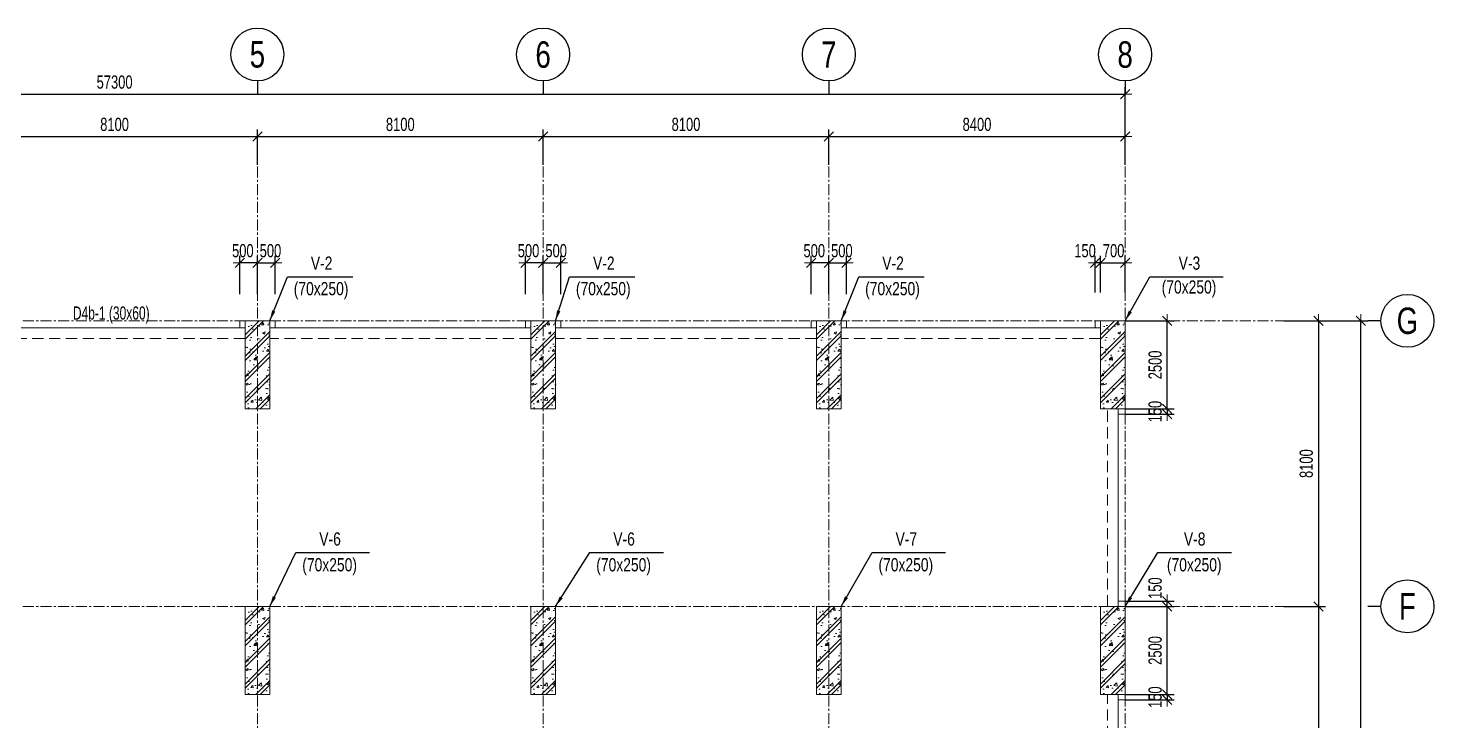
# Model space of a CAD drawing. Header units: millimetres. Extents: x 217991 to 313900, y 2625501 to 2818210.
# Drawn here: x 258499 to 298353, y 2683088 to 2702738 of the extents above; entities that cross this region are included whole.
import ezdxf
from ezdxf.enums import TextEntityAlignment as Align

# ---------------------------------------------------------------- set-up
doc = ezdxf.new("R2010")
doc.units = ezdxf.units.MM
doc.header["$LTSCALE"] = 50
doc.header["$MEASUREMENT"] = 0
doc.linetypes.add('CENTER', pattern=[2, 1.25, -0.25, 0.25, -0.25])
doc.linetypes.add('HIDDEN', pattern=[9.525, 6.35, -3.175])
doc.layers.get('Defpoints').update_dxf_attribs({"lineweight": 9})
for name, color, linetype, lineweight in [('02.CDC.DIM', 1, 'Continuous', 20), ('CDC- COT', 4, 'Continuous', 0), ('CDC- DAM', 3, 'Continuous', 5), ('CDC- TRUC', 5, 'CENTER', 15), ('Dim', 8, 'Continuous', 15), ('Dim-off', 8, 'Continuous', 15)]:
    doc.layers.add(name, color=color, linetype=linetype, lineweight=lineweight)
for name, color, linetype in [('CDC.02.DIM', 1, 'Continuous'), ('KCS_TEXT_TEN DAM', 2, 'Continuous'), ('KCS_TEXT_TEN_COT', 3, 'Continuous')]:
    doc.layers.add(name, color=color, linetype=linetype)
doc.styles.add('ARIAL_3', font='arial_1.ttf', dxfattribs={"width": 0.85})
doc.styles.add('BIGTEXT', font='VHARIAL.TTF', dxfattribs={"width": 0.8, "height": 1000})
doc.styles.add('KCS_SMTEXT', font='arial_1.ttf', dxfattribs={"width": 0.7})
doc.styles.add('VN simplex', font='arial_1.ttf', dxfattribs={"width": 0.7})
doc.dimstyles.new('DIM A1 1-150 (Time City)', dxfattribs={"dimtxt": 375, "dimasz": 1.25, "dimexe": 200, "dimexo": 0, "dimgap": 150, "dimtad": 1, "dimdec": 1, "dimzin": 13, "dimdsep": 46, "dimtxsty": 'VN simplex', "dimblk1": 'D', "dimblk2": 'D', "dimsah": 1, "dimcen": 0, "dimdle": 50, "dimclrd": 1, "dimclre": 1, "dimclrt": 2, "dimadec": 0, "dimazin": 0, "dimtfac": 1, "dimtdec": 1, "dimtix": 1, "dimtmove": 2, "dimatfit": 3, "dimldrblk": 'D', "dimfxl": 1, "dimtolj": 1, "dimtzin": 13, "dimarcsym": 0})
doc.dimstyles.new('KCS_DIM100', dxfattribs={"dimscale": 100, "dimtxt": 2.5, "dimasz": 3, "dimexe": 1.2, "dimexo": 0, "dimgap": 1, "dimtad": 1, "dimdec": 0, "dimzin": 0, "dimdsep": 46, "dimtxsty": 'KCS_SMTEXT', "dimblk": 'ARCHTICK', "dimcen": 0, "dimdle": 1, "dimclrd": 1, "dimclre": 1, "dimclrt": 2, "dimadec": 0, "dimazin": 0, "dimtfac": 1, "dimtdec": 0, "dimtix": 1, "dimtmove": 2, "dimatfit": 3, "dimfxl": 1, "dimtolj": 1, "dimtzin": 0, "dimarcsym": 0})

# ---------------------------------------------------------------- blocks, each defined once
blk = doc.blocks.new('D')
at = {"layer": 'Dim'}
blk.add_line((150, 0), (-150, 0), dxfattribs=at)
at = {"layer": 'Dim', "color": 3}
blk.add_line((106, 106), (-106, -106), dxfattribs=at)
blk = doc.blocks.new('*D102')
at = {"layer": 'Defpoints', "color": 0, "ltscale": 0.5, "transparency": 16777216}
for p in [(265000, 2699663), (256900, 2698859), (265000, 2698859)]:
    blk.add_point(p, dxfattribs=at)
at = {"layer": 'Dim', "color": 1, "lineweight": -2, "ltscale": 0.5, "transparency": 16777216}
for p, q in [((256900, 2698859), (256900, 2699863)), ((265000, 2698859), (265000, 2699863)), ((256901, 2699663), (264998, 2699663))]:
    blk.add_line(p, q, dxfattribs=at)
at = {"layer": 'Dim', "color": 1, "lineweight": -2, "ltscale": 0.5, "transparency": 16777216, "xscale": 1.25, "yscale": 1.25, "zscale": 1.25, "rotation": 180}
blk.add_blockref('D', (256900, 2699663), dxfattribs=at)
at = {"layer": 'Dim', "color": 1, "lineweight": -2, "ltscale": 0.5, "transparency": 16777216, "xscale": 1.25, "yscale": 1.25, "zscale": 1.25}
blk.add_blockref('D', (265000, 2699663), dxfattribs=at)
at = {"layer": 'Dim', "color": 2, "ltscale": 0.5, "transparency": 16777216, "insert": (260950, 2700005), "char_height": 375, "attachment_point": 5, "style": 'VN simplex'}
blk.add_mtext('\\A1;8100', dxfattribs=at)
blk = doc.blocks.new('*D103')
at = {"layer": 'Defpoints', "color": 0, "ltscale": 0.5, "transparency": 16777216}
for p in [(273100, 2699663), (265000, 2698859), (273100, 2698859)]:
    blk.add_point(p, dxfattribs=at)
at = {"layer": 'Dim', "color": 1, "lineweight": -2, "ltscale": 0.5, "transparency": 16777216}
for p, q in [((265000, 2698859), (265000, 2699863)), ((273100, 2698859), (273100, 2699863)), ((265001, 2699663), (273098, 2699663))]:
    blk.add_line(p, q, dxfattribs=at)
at = {"layer": 'Dim', "color": 1, "lineweight": -2, "ltscale": 0.5, "transparency": 16777216, "xscale": 1.25, "yscale": 1.25, "zscale": 1.25, "rotation": 180}
blk.add_blockref('D', (265000, 2699663), dxfattribs=at)
at = {"layer": 'Dim', "color": 1, "lineweight": -2, "ltscale": 0.5, "transparency": 16777216, "xscale": 1.25, "yscale": 1.25, "zscale": 1.25}
blk.add_blockref('D', (273100, 2699663), dxfattribs=at)
at = {"layer": 'Dim', "color": 2, "ltscale": 0.5, "transparency": 16777216, "insert": (269050, 2700005), "char_height": 375, "attachment_point": 5, "style": 'VN simplex'}
blk.add_mtext('\\A1;8100', dxfattribs=at)
blk = doc.blocks.new('*D104')
at = {"layer": 'Defpoints', "color": 0, "ltscale": 0.5, "transparency": 16777216}
for p in [(281200, 2699663), (273100, 2698859), (281200, 2698859)]:
    blk.add_point(p, dxfattribs=at)
at = {"layer": 'Dim', "color": 1, "lineweight": -2, "ltscale": 0.5, "transparency": 16777216}
for p, q in [((273100, 2698859), (273100, 2699863)), ((281200, 2698859), (281200, 2699863)), ((273101, 2699663), (281198, 2699663))]:
    blk.add_line(p, q, dxfattribs=at)
at = {"layer": 'Dim', "color": 1, "lineweight": -2, "ltscale": 0.5, "transparency": 16777216, "xscale": 1.25, "yscale": 1.25, "zscale": 1.25, "rotation": 180}
blk.add_blockref('D', (273100, 2699663), dxfattribs=at)
at = {"layer": 'Dim', "color": 1, "lineweight": -2, "ltscale": 0.5, "transparency": 16777216, "xscale": 1.25, "yscale": 1.25, "zscale": 1.25}
blk.add_blockref('D', (281200, 2699663), dxfattribs=at)
at = {"layer": 'Dim', "color": 2, "ltscale": 0.5, "transparency": 16777216, "insert": (277150, 2700005), "char_height": 375, "attachment_point": 5, "style": 'VN simplex'}
blk.add_mtext('\\A1;8100', dxfattribs=at)
blk = doc.blocks.new('*D105')
at = {"layer": 'Defpoints', "color": 0, "ltscale": 0.5, "transparency": 16777216}
for p in [(289600, 2699663), (281200, 2698859), (289600, 2698859)]:
    blk.add_point(p, dxfattribs=at)
at = {"layer": 'Dim', "color": 1, "lineweight": -2, "ltscale": 0.5, "transparency": 16777216}
for p, q in [((281200, 2698859), (281200, 2699863)), ((289600, 2698859), (289600, 2699863)), ((281201, 2699663), (289598, 2699663))]:
    blk.add_line(p, q, dxfattribs=at)
at = {"layer": 'Dim', "color": 1, "lineweight": -2, "ltscale": 0.5, "transparency": 16777216, "xscale": 1.25, "yscale": 1.25, "zscale": 1.25, "rotation": 180}
blk.add_blockref('D', (281200, 2699663), dxfattribs=at)
at = {"layer": 'Dim', "color": 1, "lineweight": -2, "ltscale": 0.5, "transparency": 16777216, "xscale": 1.25, "yscale": 1.25, "zscale": 1.25}
blk.add_blockref('D', (289600, 2699663), dxfattribs=at)
at = {"layer": 'Dim', "color": 2, "ltscale": 0.5, "transparency": 16777216, "insert": (285400, 2700005), "char_height": 375, "attachment_point": 5, "style": 'VN simplex'}
blk.add_mtext('\\A1;8400', dxfattribs=at)
blk = doc.blocks.new('*D106')
at = {"layer": 'Defpoints', "color": 0, "ltscale": 0.5, "transparency": 16777216}
for p in [(294103, 2694435), (294103, 2686335), (295078, 2686335)]:
    blk.add_point(p, dxfattribs=at)
at = {"layer": 'Dim', "color": 1, "lineweight": -2, "ltscale": 0.5, "transparency": 16777216}
for p, q in [((294103, 2694435), (295278, 2694435)), ((295078, 2694434), (295078, 2686337)), ((294103, 2686335), (295278, 2686335))]:
    blk.add_line(p, q, dxfattribs=at)
at = {"layer": 'Dim', "color": 1, "lineweight": -2, "ltscale": 0.5, "transparency": 16777216, "xscale": 1.25, "yscale": 1.25, "zscale": 1.25}
for p, rotation in [((295078, 2694435), 90), ((295078, 2686335), 270)]:
    blk.add_blockref('D', p, dxfattribs=dict(at, rotation=rotation))
at = {"layer": 'Dim', "color": 2, "ltscale": 0.5, "transparency": 16777216, "insert": (294736, 2690385), "char_height": 375, "attachment_point": 5, "rotation": 90, "style": 'VN simplex'}
blk.add_mtext('\\A1;8100', dxfattribs=at)
blk = doc.blocks.new('*D107')
at = {"layer": 'Defpoints', "color": 0, "ltscale": 0.5, "transparency": 16777216}
for p in [(294103, 2686335), (294103, 2678235), (295078, 2678235)]:
    blk.add_point(p, dxfattribs=at)
at = {"layer": 'Dim', "color": 1, "lineweight": -2, "ltscale": 0.5, "transparency": 16777216}
for p, q in [((294103, 2686335), (295278, 2686335)), ((295078, 2686334), (295078, 2678237)), ((294103, 2678235), (295278, 2678235))]:
    blk.add_line(p, q, dxfattribs=at)
at = {"layer": 'Dim', "color": 1, "lineweight": -2, "ltscale": 0.5, "transparency": 16777216, "xscale": 1.25, "yscale": 1.25, "zscale": 1.25}
for p, rotation in [((295078, 2686335), 90), ((295078, 2678235), 270)]:
    blk.add_blockref('D', p, dxfattribs=dict(at, rotation=rotation))
at = {"layer": 'Dim', "color": 2, "ltscale": 0.5, "transparency": 16777216, "insert": (294736, 2682285), "char_height": 375, "attachment_point": 5, "rotation": 90, "style": 'VN simplex'}
blk.add_mtext('\\A1;8100', dxfattribs=at)
blk = doc.blocks.new('*D125')
at = {"layer": 'Defpoints', "color": 0, "ltscale": 0.5, "transparency": 16777216}
for p in [(294103, 2694435), (296278, 2694435), (294103, 2645835)]:
    blk.add_point(p, dxfattribs=at)
at = {"layer": 'Dim', "color": 1, "lineweight": -2, "ltscale": 0.5, "transparency": 16777216}
for p, q in [((294103, 2694435), (296478, 2694435)), ((296278, 2645837), (296278, 2694434)), ((294103, 2645835), (296478, 2645835))]:
    blk.add_line(p, q, dxfattribs=at)
at = {"layer": 'Dim', "color": 1, "lineweight": -2, "ltscale": 0.5, "transparency": 16777216, "xscale": 1.25, "yscale": 1.25, "zscale": 1.25}
for p, rotation in [((296278, 2694435), 90), ((296278, 2645835), 270)]:
    blk.add_blockref('D', p, dxfattribs=dict(at, rotation=rotation))
at = {"layer": 'Dim', "color": 2, "ltscale": 0.5, "transparency": 16777216, "insert": (295936, 2670135), "char_height": 375, "attachment_point": 5, "rotation": 90, "style": 'VN simplex'}
blk.add_mtext('\\A1;48600', dxfattribs=at)
blk = doc.blocks.new('*D128')
at = {"layer": 'Defpoints', "color": 0, "ltscale": 0.5, "transparency": 16777216}
for p in [(289600, 2700863), (232300, 2698859), (289600, 2698859)]:
    blk.add_point(p, dxfattribs=at)
at = {"layer": 'Dim', "color": 1, "lineweight": -2, "ltscale": 0.5, "transparency": 16777216}
for p, q in [((232300, 2698859), (232300, 2701063)), ((289600, 2698859), (289600, 2701063)), ((232301, 2700863), (289598, 2700863))]:
    blk.add_line(p, q, dxfattribs=at)
at = {"layer": 'Dim', "color": 1, "lineweight": -2, "ltscale": 0.5, "transparency": 16777216, "xscale": 1.25, "yscale": 1.25, "zscale": 1.25, "rotation": 180}
blk.add_blockref('D', (232300, 2700863), dxfattribs=at)
at = {"layer": 'Dim', "color": 1, "lineweight": -2, "ltscale": 0.5, "transparency": 16777216, "xscale": 1.25, "yscale": 1.25, "zscale": 1.25}
blk.add_blockref('D', (289600, 2700863), dxfattribs=at)
at = {"layer": 'Dim', "color": 2, "ltscale": 0.5, "transparency": 16777216, "insert": (260950, 2701205), "char_height": 375, "attachment_point": 5, "style": 'VN simplex'}
blk.add_mtext('\\A1;57300', dxfattribs=at)
blk = doc.blocks.new('_ArchTick')
at = {"const_width": 0.15}
blk.add_lwpolyline([(-0.5, -0.5), (0.5, 0.5)], dxfattribs=at)
blk = doc.blocks.new('cot vach loi tang 3 new')
at = {"layer": 'CDC- COT'}
h = blk.add_hatch(dxfattribs=at)
h.set_pattern_fill('BT-01', color=8, scale=100, pattern_type=2)
h.set_pattern_definition([(50, (-132572, -574478.5), (717.2602, -62.7521), [75, -825]), (355, (-132572, -574478.5), (-138.7513, 752.1921), [60, -660]), (100.4514, (-132512.2, -574483.7), (578.5094, 689.4395), [63.7402, -701.1421]), (46.1842, (-132572, -574278.5), (1067.241, -165.519), [112.5, -1237.5]), (96.6356, (-132483.1, -574292.3), (934.6627, 974.118), [95.6103, -1051.713]), (351.1842, (-132572, -574278.5), (934.662, 974.1186), [90, -990]), (21, (-132472, -574328.5), (596.90705, -402.6189), [75, -825]), (326, (-132472, -574328.5), (243.3153, 725.15), [60, -660]), (71.4514, (-132422.26, -574362.05), (840.2226, 322.5305), [63.7402, -701.1421]), (37.5, (-132572, -574478.5), (12.15986, 332.89385), [0, -652, 0, -670, 0, -662.5]), (7.5, (-132572, -574478.5), (263.06954, 394.4117), [0, -382, 0, -637, 0, -252.5]), (327.5, (-132795, -574478.5), (533.82244, -22.55487), [0, -250, 0, -780, 0, -1035]), (317.5, (-132895, -574478.5), (583.18617, 100.105), [0, -325, 0, -518, 0, -735]), (45, (-132572, -574478.5), (-300.5204, 300.5204), []), (45, (-132572, -574356), (-300.5204, 300.5204), [])])
h.paths.add_polyline_path([(74557, -227243), (75257, -227243), (75257, -229743), (74557, -229743)])
h = blk.add_hatch(dxfattribs=at)
h.set_pattern_fill('BT-01', color=8, scale=100, pattern_type=2)
h.set_pattern_definition([(50, (-124472, -574478.5), (717.2602, -62.7521), [75, -825]), (355, (-124472, -574478.5), (-138.7513, 752.1921), [60, -660]), (100.4514, (-124412.2, -574483.7), (578.5094, 689.4395), [63.7402, -701.1421]), (46.1842, (-124472, -574278.5), (1067.241, -165.519), [112.5, -1237.5]), (96.6356, (-124383.1, -574292.3), (934.6627, 974.118), [95.6103, -1051.713]), (351.1842, (-124472, -574278.5), (934.662, 974.1186), [90, -990]), (21, (-124372, -574328.5), (596.90705, -402.6189), [75, -825]), (326, (-124372, -574328.5), (243.3153, 725.15), [60, -660]), (71.4514, (-124322.26, -574362.05), (840.2226, 322.5305), [63.7402, -701.1421]), (37.5, (-124472, -574478.5), (12.15986, 332.89385), [0, -652, 0, -670, 0, -662.5]), (7.5, (-124472, -574478.5), (263.06954, 394.4117), [0, -382, 0, -637, 0, -252.5]), (327.5, (-124695, -574478.5), (533.82244, -22.55487), [0, -250, 0, -780, 0, -1035]), (317.5, (-124795, -574478.5), (583.18617, 100.105), [0, -325, 0, -518, 0, -735]), (45, (-124472, -574478.5), (-300.5204, 300.5204), []), (45, (-124472, -574356), (-300.5204, 300.5204), [])])
h.paths.add_polyline_path([(82657, -227243), (83357, -227243), (83357, -229743), (82657, -229743)])
h = blk.add_hatch(dxfattribs=at)
h.set_pattern_fill('BT-01', color=8, scale=100, pattern_type=2)
h.set_pattern_definition([(50, (-116372, -574478.5), (717.2602, -62.7521), [75, -825]), (355, (-116372, -574478.5), (-138.7513, 752.1921), [60, -660]), (100.4514, (-116312.2, -574483.7), (578.5094, 689.4395), [63.7402, -701.1421]), (46.1842, (-116372, -574278.5), (1067.241, -165.519), [112.5, -1237.5]), (96.6356, (-116283.1, -574292.3), (934.6627, 974.118), [95.6103, -1051.713]), (351.1842, (-116372, -574278.5), (934.662, 974.1186), [90, -990]), (21, (-116272, -574328.5), (596.90705, -402.6189), [75, -825]), (326, (-116272, -574328.5), (243.3153, 725.15), [60, -660]), (71.4514, (-116222.26, -574362.05), (840.2226, 322.5305), [63.7402, -701.1421]), (37.5, (-116372, -574478.5), (12.15986, 332.89385), [0, -652, 0, -670, 0, -662.5]), (7.5, (-116372, -574478.5), (263.06954, 394.4117), [0, -382, 0, -637, 0, -252.5]), (327.5, (-116595, -574478.5), (533.82244, -22.55487), [0, -250, 0, -780, 0, -1035]), (317.5, (-116695, -574478.5), (583.18617, 100.105), [0, -325, 0, -518, 0, -735]), (45, (-116372, -574478.5), (-300.5204, 300.5204), []), (45, (-116372, -574356), (-300.5204, 300.5204), [])])
h.paths.add_polyline_path([(90757, -227243), (91457, -227243), (91457, -229743), (90757, -229743)])
h = blk.add_hatch(dxfattribs=at)
h.set_pattern_fill('BT-01', color=8, scale=100, pattern_type=2)
h.set_pattern_definition([(50, (-108322, -574478.5), (717.2602, -62.7521), [75, -825]), (355, (-108322, -574478.5), (-138.7513, 752.1921), [60, -660]), (100.4514, (-108262.2, -574483.7), (578.5094, 689.4395), [63.7402, -701.1421]), (46.1842, (-108322, -574278.5), (1067.241, -165.519), [112.5, -1237.5]), (96.6356, (-108233.1, -574292.3), (934.6627, 974.118), [95.6103, -1051.713]), (351.1842, (-108322, -574278.5), (934.662, 974.1186), [90, -990]), (21, (-108222, -574328.5), (596.90705, -402.6189), [75, -825]), (326, (-108222, -574328.5), (243.3153, 725.15), [60, -660]), (71.4514, (-108172.26, -574362.05), (840.2226, 322.5305), [63.7402, -701.1421]), (37.5, (-108322, -574478.5), (12.15986, 332.89385), [0, -652, 0, -670, 0, -662.5]), (7.5, (-108322, -574478.5), (263.06954, 394.4117), [0, -382, 0, -637, 0, -252.5]), (327.5, (-108545, -574478.5), (533.82244, -22.55487), [0, -250, 0, -780, 0, -1035]), (317.5, (-108645, -574478.5), (583.18617, 100.105), [0, -325, 0, -518, 0, -735]), (45, (-108322, -574478.5), (-300.5204, 300.5204), []), (45, (-108322, -574356), (-300.5204, 300.5204), [])])
h.paths.add_polyline_path([(98807, -227243), (99507, -227243), (99507, -229743), (98807, -229743)])
h = blk.add_hatch(dxfattribs=at)
h.set_pattern_fill('BT-01', color=8, scale=100, pattern_type=2)
h.set_pattern_definition([(50, (-132572, -582578.5), (717.2602, -62.7521), [75, -825]), (355, (-132572, -582578.5), (-138.7513, 752.1921), [60, -660]), (100.4514, (-132512.2, -582583.7), (578.5094, 689.4395), [63.7402, -701.1421]), (46.1842, (-132572, -582378.5), (1067.241, -165.519), [112.5, -1237.5]), (96.6356, (-132483.1, -582392.3), (934.6627, 974.118), [95.6103, -1051.713]), (351.1842, (-132572, -582378.5), (934.662, 974.1186), [90, -990]), (21, (-132472, -582428.5), (596.90705, -402.6189), [75, -825]), (326, (-132472, -582428.5), (243.3153, 725.15), [60, -660]), (71.4514, (-132422.26, -582462.05), (840.2226, 322.5305), [63.7402, -701.1421]), (37.5, (-132572, -582578.5), (12.15986, 332.89385), [0, -652, 0, -670, 0, -662.5]), (7.5, (-132572, -582578.5), (263.06954, 394.4117), [0, -382, 0, -637, 0, -252.5]), (327.5, (-132795, -582578.5), (533.82244, -22.55487), [0, -250, 0, -780, 0, -1035]), (317.5, (-132895, -582578.5), (583.18617, 100.105), [0, -325, 0, -518, 0, -735]), (45, (-132572, -582578.5), (-300.5204, 300.5204), []), (45, (-132572, -582456), (-300.5204, 300.5204), [])])
h.paths.add_polyline_path([(74557, -235343), (75257, -235343), (75257, -237843), (74557, -237843)])
h = blk.add_hatch(dxfattribs=at)
h.set_pattern_fill('BT-01', color=8, scale=100, pattern_type=2)
h.set_pattern_definition([(50, (-124472, -582578.5), (717.2602, -62.7521), [75, -825]), (355, (-124472, -582578.5), (-138.7513, 752.1921), [60, -660]), (100.4514, (-124412.2, -582583.7), (578.5094, 689.4395), [63.7402, -701.1421]), (46.1842, (-124472, -582378.5), (1067.241, -165.519), [112.5, -1237.5]), (96.6356, (-124383.1, -582392.3), (934.6627, 974.118), [95.6103, -1051.713]), (351.1842, (-124472, -582378.5), (934.662, 974.1186), [90, -990]), (21, (-124372, -582428.5), (596.90705, -402.6189), [75, -825]), (326, (-124372, -582428.5), (243.3153, 725.15), [60, -660]), (71.4514, (-124322.26, -582462.05), (840.2226, 322.5305), [63.7402, -701.1421]), (37.5, (-124472, -582578.5), (12.15986, 332.89385), [0, -652, 0, -670, 0, -662.5]), (7.5, (-124472, -582578.5), (263.06954, 394.4117), [0, -382, 0, -637, 0, -252.5]), (327.5, (-124695, -582578.5), (533.82244, -22.55487), [0, -250, 0, -780, 0, -1035]), (317.5, (-124795, -582578.5), (583.18617, 100.105), [0, -325, 0, -518, 0, -735]), (45, (-124472, -582578.5), (-300.5204, 300.5204), []), (45, (-124472, -582456), (-300.5204, 300.5204), [])])
h.paths.add_polyline_path([(82657, -235343), (83357, -235343), (83357, -237843), (82657, -237843)])
h = blk.add_hatch(dxfattribs=at)
h.set_pattern_fill('BT-01', color=8, scale=100, pattern_type=2)
h.set_pattern_definition([(50, (-116372, -582578.5), (717.2602, -62.7521), [75, -825]), (355, (-116372, -582578.5), (-138.7513, 752.1921), [60, -660]), (100.4514, (-116312.2, -582583.7), (578.5094, 689.4395), [63.7402, -701.1421]), (46.1842, (-116372, -582378.5), (1067.241, -165.519), [112.5, -1237.5]), (96.6356, (-116283.1, -582392.3), (934.6627, 974.118), [95.6103, -1051.713]), (351.1842, (-116372, -582378.5), (934.662, 974.1186), [90, -990]), (21, (-116272, -582428.5), (596.90705, -402.6189), [75, -825]), (326, (-116272, -582428.5), (243.3153, 725.15), [60, -660]), (71.4514, (-116222.26, -582462.05), (840.2226, 322.5305), [63.7402, -701.1421]), (37.5, (-116372, -582578.5), (12.15986, 332.89385), [0, -652, 0, -670, 0, -662.5]), (7.5, (-116372, -582578.5), (263.06954, 394.4117), [0, -382, 0, -637, 0, -252.5]), (327.5, (-116595, -582578.5), (533.82244, -22.55487), [0, -250, 0, -780, 0, -1035]), (317.5, (-116695, -582578.5), (583.18617, 100.105), [0, -325, 0, -518, 0, -735]), (45, (-116372, -582578.5), (-300.5204, 300.5204), []), (45, (-116372, -582456), (-300.5204, 300.5204), [])])
h.paths.add_polyline_path([(90757, -235343), (91457, -235343), (91457, -237843), (90757, -237843)])
h = blk.add_hatch(dxfattribs=at)
h.set_pattern_fill('BT-01', color=8, scale=100, pattern_type=2)
h.set_pattern_definition([(50, (-108322, -582578.5), (717.2602, -62.7521), [75, -825]), (355, (-108322, -582578.5), (-138.7513, 752.1921), [60, -660]), (100.4514, (-108262.2, -582583.7), (578.5094, 689.4395), [63.7402, -701.1421]), (46.1842, (-108322, -582378.5), (1067.241, -165.519), [112.5, -1237.5]), (96.6356, (-108233.1, -582392.3), (934.6627, 974.118), [95.6103, -1051.713]), (351.1842, (-108322, -582378.5), (934.662, 974.1186), [90, -990]), (21, (-108222, -582428.5), (596.90705, -402.6189), [75, -825]), (326, (-108222, -582428.5), (243.3153, 725.15), [60, -660]), (71.4514, (-108172.26, -582462.05), (840.2226, 322.5305), [63.7402, -701.1421]), (37.5, (-108322, -582578.5), (12.15986, 332.89385), [0, -652, 0, -670, 0, -662.5]), (7.5, (-108322, -582578.5), (263.06954, 394.4117), [0, -382, 0, -637, 0, -252.5]), (327.5, (-108545, -582578.5), (533.82244, -22.55487), [0, -250, 0, -780, 0, -1035]), (317.5, (-108645, -582578.5), (583.18617, 100.105), [0, -325, 0, -518, 0, -735]), (45, (-108322, -582578.5), (-300.5204, 300.5204), []), (45, (-108322, -582456), (-300.5204, 300.5204), [])])
h.paths.add_polyline_path([(98807, -235343), (99507, -235343), (99507, -237843), (98807, -237843)])
for points in [[(74557, -227243), (75257, -227243), (75257, -229743), (74557, -229743)], [(82657, -227243), (83357, -227243), (83357, -229743), (82657, -229743)], [(90757, -227243), (91457, -227243), (91457, -229743), (90757, -229743)], [(98807, -227243), (99507, -227243), (99507, -229743), (98807, -229743)], [(74557, -235343), (75257, -235343), (75257, -237843), (74557, -237843)], [(82657, -235343), (83357, -235343), (83357, -237843), (82657, -237843)], [(90757, -235343), (91457, -235343), (91457, -237843), (90757, -237843)], [(98807, -235343), (99507, -235343), (99507, -237843), (98807, -237843)]]:
    blk.add_lwpolyline(points, close=True, dxfattribs=at)
blk = doc.blocks.new('*D47')
at = {"layer": 'Defpoints', "color": 0, "ltscale": 0.5, "transparency": 16777216}
for p in [(289600, 2683835), (289600, 2683685), (290792, 2683685)]:
    blk.add_point(p, dxfattribs=at)
at = {"layer": 'Dim-off', "color": 1, "lineweight": -2, "ltscale": 0.5, "transparency": 16777216}
for p, q in [((289600, 2683835), (290992, 2683835)), ((290792, 2683837), (290792, 2683838)), ((290792, 2683835), (290792, 2683685)), ((289600, 2683685), (290992, 2683685)), ((290792, 2683684), (290792, 2683683))]:
    blk.add_line(p, q, dxfattribs=at)
at = {"layer": 'Dim-off', "color": 1, "lineweight": -2, "ltscale": 0.5, "transparency": 16777216, "xscale": 1.25, "yscale": 1.25, "zscale": 1.25}
for p, rotation in [((290792, 2683835), 270), ((290792, 2683685), 90)]:
    blk.add_blockref('D', p, dxfattribs=dict(at, rotation=rotation))
at = {"layer": 'Dim-off', "color": 2, "ltscale": 0.5, "transparency": 16777216, "insert": (290451, 2683760), "char_height": 375, "attachment_point": 5, "rotation": 90, "style": 'VN simplex'}
blk.add_mtext('\\A1;150', dxfattribs=at)
blk = doc.blocks.new('*D48')
at = {"layer": 'Defpoints', "color": 0, "ltscale": 0.5, "transparency": 16777216}
for p in [(289600, 2691935), (289600, 2691785), (290792, 2691785)]:
    blk.add_point(p, dxfattribs=at)
at = {"layer": 'Dim-off', "color": 1, "lineweight": -2, "ltscale": 0.5, "transparency": 16777216}
for p, q in [((289600, 2691935), (290992, 2691935)), ((289600, 2691785), (290992, 2691785)), ((290792, 2691937), (290792, 2691938)), ((290792, 2691935), (290792, 2691785)), ((290792, 2691784), (290792, 2691783))]:
    blk.add_line(p, q, dxfattribs=at)
at = {"layer": 'Dim-off', "color": 1, "lineweight": -2, "ltscale": 0.5, "transparency": 16777216, "xscale": 1.25, "yscale": 1.25, "zscale": 1.25}
for p, rotation in [((290792, 2691935), 270), ((290792, 2691785), 90)]:
    blk.add_blockref('D', p, dxfattribs=dict(at, rotation=rotation))
at = {"layer": 'Dim-off', "color": 2, "ltscale": 0.5, "transparency": 16777216, "insert": (290451, 2691860), "char_height": 375, "attachment_point": 5, "rotation": 90, "style": 'VN simplex'}
blk.add_mtext('\\A1;150', dxfattribs=at)
blk = doc.blocks.new('*D56')
at = {"layer": 'Defpoints', "color": 0, "ltscale": 0.5, "transparency": 16777216}
for p in [(264500, 2696080), (264500, 2695190), (265000, 2695190)]:
    blk.add_point(p, dxfattribs=at)
at = {"layer": 'Dim-off', "color": 1, "lineweight": -2, "ltscale": 0.5, "transparency": 16777216}
for p, q in [((264500, 2695190), (264500, 2696280)), ((265000, 2695190), (265000, 2696280)), ((264998, 2696080), (264501, 2696080))]:
    blk.add_line(p, q, dxfattribs=at)
at = {"layer": 'Dim-off', "color": 1, "lineweight": -2, "ltscale": 0.5, "transparency": 16777216, "xscale": 1.25, "yscale": 1.25, "zscale": 1.25, "rotation": 180}
blk.add_blockref('D', (264500, 2696080), dxfattribs=at)
at = {"layer": 'Dim-off', "color": 1, "lineweight": -2, "ltscale": 0.5, "transparency": 16777216, "xscale": 1.25, "yscale": 1.25, "zscale": 1.25}
blk.add_blockref('D', (265000, 2696080), dxfattribs=at)
at = {"layer": 'Dim-off', "color": 2, "ltscale": 0.5, "transparency": 16777216, "insert": (264586, 2696422), "char_height": 375, "attachment_point": 5, "style": 'VN simplex'}
blk.add_mtext('\\A1;500', dxfattribs=at)
blk = doc.blocks.new('*D57')
at = {"layer": 'Defpoints', "color": 0, "ltscale": 0.5, "transparency": 16777216}
for p in [(265500, 2696080), (265000, 2695190), (265500, 2695190)]:
    blk.add_point(p, dxfattribs=at)
at = {"layer": 'Dim-off', "color": 1, "lineweight": -2, "ltscale": 0.5, "transparency": 16777216}
for p, q in [((265000, 2695190), (265000, 2696280)), ((265500, 2695190), (265500, 2696280)), ((265001, 2696080), (265498, 2696080))]:
    blk.add_line(p, q, dxfattribs=at)
at = {"layer": 'Dim-off', "color": 1, "lineweight": -2, "ltscale": 0.5, "transparency": 16777216, "xscale": 1.25, "yscale": 1.25, "zscale": 1.25, "rotation": 180}
blk.add_blockref('D', (265000, 2696080), dxfattribs=at)
at = {"layer": 'Dim-off', "color": 1, "lineweight": -2, "ltscale": 0.5, "transparency": 16777216, "xscale": 1.25, "yscale": 1.25, "zscale": 1.25}
blk.add_blockref('D', (265500, 2696080), dxfattribs=at)
at = {"layer": 'Dim-off', "color": 2, "ltscale": 0.5, "transparency": 16777216, "insert": (265369, 2696422), "char_height": 375, "attachment_point": 5, "style": 'VN simplex'}
blk.add_mtext('\\A1;500', dxfattribs=at)
blk = doc.blocks.new('*D58')
at = {"layer": 'Defpoints', "color": 0, "ltscale": 0.5, "transparency": 16777216}
for p in [(272600, 2696080), (272600, 2695190), (273100, 2695190)]:
    blk.add_point(p, dxfattribs=at)
at = {"layer": 'Dim-off', "color": 1, "lineweight": -2, "ltscale": 0.5, "transparency": 16777216}
for p, q in [((272600, 2695190), (272600, 2696280)), ((273100, 2695190), (273100, 2696280)), ((273098, 2696080), (272601, 2696080))]:
    blk.add_line(p, q, dxfattribs=at)
at = {"layer": 'Dim-off', "color": 1, "lineweight": -2, "ltscale": 0.5, "transparency": 16777216, "xscale": 1.25, "yscale": 1.25, "zscale": 1.25, "rotation": 180}
blk.add_blockref('D', (272600, 2696080), dxfattribs=at)
at = {"layer": 'Dim-off', "color": 1, "lineweight": -2, "ltscale": 0.5, "transparency": 16777216, "xscale": 1.25, "yscale": 1.25, "zscale": 1.25}
blk.add_blockref('D', (273100, 2696080), dxfattribs=at)
at = {"layer": 'Dim-off', "color": 2, "ltscale": 0.5, "transparency": 16777216, "insert": (272686, 2696422), "char_height": 375, "attachment_point": 5, "style": 'VN simplex'}
blk.add_mtext('\\A1;500', dxfattribs=at)
blk = doc.blocks.new('*D59')
at = {"layer": 'Defpoints', "color": 0, "ltscale": 0.5, "transparency": 16777216}
for p in [(273600, 2696080), (273100, 2695190), (273600, 2695190)]:
    blk.add_point(p, dxfattribs=at)
at = {"layer": 'Dim-off', "color": 1, "lineweight": -2, "ltscale": 0.5, "transparency": 16777216}
for p, q in [((273100, 2695190), (273100, 2696280)), ((273600, 2695190), (273600, 2696280)), ((273101, 2696080), (273598, 2696080))]:
    blk.add_line(p, q, dxfattribs=at)
at = {"layer": 'Dim-off', "color": 1, "lineweight": -2, "ltscale": 0.5, "transparency": 16777216, "xscale": 1.25, "yscale": 1.25, "zscale": 1.25, "rotation": 180}
blk.add_blockref('D', (273100, 2696080), dxfattribs=at)
at = {"layer": 'Dim-off', "color": 1, "lineweight": -2, "ltscale": 0.5, "transparency": 16777216, "xscale": 1.25, "yscale": 1.25, "zscale": 1.25}
blk.add_blockref('D', (273600, 2696080), dxfattribs=at)
at = {"layer": 'Dim-off', "color": 2, "ltscale": 0.5, "transparency": 16777216, "insert": (273469, 2696422), "char_height": 375, "attachment_point": 5, "style": 'VN simplex'}
blk.add_mtext('\\A1;500', dxfattribs=at)
blk = doc.blocks.new('*D60')
at = {"layer": 'Defpoints', "color": 0, "ltscale": 0.5, "transparency": 16777216}
for p in [(280700, 2696080), (280700, 2695190), (281200, 2695190)]:
    blk.add_point(p, dxfattribs=at)
at = {"layer": 'Dim-off', "color": 1, "lineweight": -2, "ltscale": 0.5, "transparency": 16777216}
for p, q in [((280700, 2695190), (280700, 2696280)), ((281200, 2695190), (281200, 2696280)), ((281198, 2696080), (280701, 2696080))]:
    blk.add_line(p, q, dxfattribs=at)
at = {"layer": 'Dim-off', "color": 1, "lineweight": -2, "ltscale": 0.5, "transparency": 16777216, "xscale": 1.25, "yscale": 1.25, "zscale": 1.25, "rotation": 180}
blk.add_blockref('D', (280700, 2696080), dxfattribs=at)
at = {"layer": 'Dim-off', "color": 1, "lineweight": -2, "ltscale": 0.5, "transparency": 16777216, "xscale": 1.25, "yscale": 1.25, "zscale": 1.25}
blk.add_blockref('D', (281200, 2696080), dxfattribs=at)
at = {"layer": 'Dim-off', "color": 2, "ltscale": 0.5, "transparency": 16777216, "insert": (280786, 2696422), "char_height": 375, "attachment_point": 5, "style": 'VN simplex'}
blk.add_mtext('\\A1;500', dxfattribs=at)
blk = doc.blocks.new('*D61')
at = {"layer": 'Defpoints', "color": 0, "ltscale": 0.5, "transparency": 16777216}
for p in [(281700, 2696080), (281200, 2695190), (281700, 2695190)]:
    blk.add_point(p, dxfattribs=at)
at = {"layer": 'Dim-off', "color": 1, "lineweight": -2, "ltscale": 0.5, "transparency": 16777216}
for p, q in [((281200, 2695190), (281200, 2696280)), ((281700, 2695190), (281700, 2696280)), ((281201, 2696080), (281698, 2696080))]:
    blk.add_line(p, q, dxfattribs=at)
at = {"layer": 'Dim-off', "color": 1, "lineweight": -2, "ltscale": 0.5, "transparency": 16777216, "xscale": 1.25, "yscale": 1.25, "zscale": 1.25, "rotation": 180}
blk.add_blockref('D', (281200, 2696080), dxfattribs=at)
at = {"layer": 'Dim-off', "color": 1, "lineweight": -2, "ltscale": 0.5, "transparency": 16777216, "xscale": 1.25, "yscale": 1.25, "zscale": 1.25}
blk.add_blockref('D', (281700, 2696080), dxfattribs=at)
at = {"layer": 'Dim-off', "color": 2, "ltscale": 0.5, "transparency": 16777216, "insert": (281569, 2696422), "char_height": 375, "attachment_point": 5, "style": 'VN simplex'}
blk.add_mtext('\\A1;500', dxfattribs=at)
blk = doc.blocks.new('*D62')
at = {"layer": 'Defpoints', "color": 0, "ltscale": 0.5, "transparency": 16777216}
for p in [(288750, 2696080), (288750, 2695237), (288900, 2695237)]:
    blk.add_point(p, dxfattribs=at)
at = {"layer": 'Dim-off', "color": 1, "lineweight": -2, "ltscale": 0.5, "transparency": 16777216}
for p, q in [((288750, 2695237), (288750, 2696280)), ((288900, 2695237), (288900, 2696280)), ((288748, 2696080), (288747, 2696080)), ((288900, 2696080), (288750, 2696080)), ((288901, 2696080), (288902, 2696080))]:
    blk.add_line(p, q, dxfattribs=at)
at = {"layer": 'Dim-off', "color": 1, "lineweight": -2, "ltscale": 0.5, "transparency": 16777216, "xscale": 1.25, "yscale": 1.25, "zscale": 1.25}
blk.add_blockref('D', (288750, 2696080), dxfattribs=at)
at = {"layer": 'Dim-off', "color": 1, "lineweight": -2, "ltscale": 0.5, "transparency": 16777216, "xscale": 1.25, "yscale": 1.25, "zscale": 1.25, "rotation": 180}
blk.add_blockref('D', (288900, 2696080), dxfattribs=at)
at = {"layer": 'Dim-off', "color": 2, "ltscale": 0.5, "transparency": 16777216, "insert": (288463, 2696422), "char_height": 375, "attachment_point": 5, "style": 'VN simplex'}
blk.add_mtext('\\A1;150', dxfattribs=at)
blk = doc.blocks.new('*D63')
at = {"layer": 'Defpoints', "color": 0, "ltscale": 0.5, "transparency": 16777216}
for p in [(289600, 2686485), (289600, 2686335), (290792, 2686485)]:
    blk.add_point(p, dxfattribs=at)
at = {"layer": 'Dim-off', "color": 1, "lineweight": -2, "ltscale": 0.5, "transparency": 16777216}
for p, q in [((289600, 2686485), (290992, 2686485)), ((289600, 2686335), (290992, 2686335)), ((290792, 2686487), (290792, 2686488)), ((290792, 2686335), (290792, 2686485)), ((290792, 2686334), (290792, 2686333))]:
    blk.add_line(p, q, dxfattribs=at)
at = {"layer": 'Dim-off', "color": 1, "lineweight": -2, "ltscale": 0.5, "transparency": 16777216, "xscale": 1.25, "yscale": 1.25, "zscale": 1.25}
for p, rotation in [((290792, 2686485), 270), ((290792, 2686335), 90)]:
    blk.add_blockref('D', p, dxfattribs=dict(at, rotation=rotation))
at = {"layer": 'Dim-off', "color": 2, "ltscale": 0.5, "transparency": 16777216, "insert": (290451, 2686853), "char_height": 375, "attachment_point": 5, "rotation": 90, "style": 'VN simplex'}
blk.add_mtext('\\A1;150', dxfattribs=at)
blk = doc.blocks.new('*D65')
at = {"layer": 'Defpoints', "color": 0, "ltscale": 0.5, "transparency": 16777216}
for p in [(289600, 2696080), (288900, 2695237), (289600, 2695237)]:
    blk.add_point(p, dxfattribs=at)
at = {"layer": 'Dim-off', "color": 1, "lineweight": -2, "ltscale": 0.5, "transparency": 16777216}
for p, q in [((288900, 2695237), (288900, 2696280)), ((289600, 2695237), (289600, 2696280)), ((288901, 2696080), (289598, 2696080))]:
    blk.add_line(p, q, dxfattribs=at)
at = {"layer": 'Dim-off', "color": 1, "lineweight": -2, "ltscale": 0.5, "transparency": 16777216, "xscale": 1.25, "yscale": 1.25, "zscale": 1.25, "rotation": 180}
blk.add_blockref('D', (288900, 2696080), dxfattribs=at)
at = {"layer": 'Dim-off', "color": 1, "lineweight": -2, "ltscale": 0.5, "transparency": 16777216, "xscale": 1.25, "yscale": 1.25, "zscale": 1.25}
blk.add_blockref('D', (289600, 2696080), dxfattribs=at)
at = {"layer": 'Dim-off', "color": 2, "ltscale": 0.5, "transparency": 16777216, "insert": (289273, 2696422), "char_height": 375, "attachment_point": 5, "style": 'VN simplex'}
blk.add_mtext('\\A1;700', dxfattribs=at)
blk = doc.blocks.new('*D67')
at = {"layer": 'Defpoints', "color": 0, "ltscale": 0.5, "transparency": 16777216}
for p in [(289600, 2686335), (290792, 2686335), (289600, 2683835)]:
    blk.add_point(p, dxfattribs=at)
at = {"layer": 'Dim-off', "color": 1, "lineweight": -2, "ltscale": 0.5, "transparency": 16777216}
for p, q in [((289600, 2686335), (290992, 2686335)), ((290792, 2683837), (290792, 2686334)), ((289600, 2683835), (290992, 2683835))]:
    blk.add_line(p, q, dxfattribs=at)
at = {"layer": 'Dim-off', "color": 1, "lineweight": -2, "ltscale": 0.5, "transparency": 16777216, "xscale": 1.25, "yscale": 1.25, "zscale": 1.25}
for p, rotation in [((290792, 2686335), 90), ((290792, 2683835), 270)]:
    blk.add_blockref('D', p, dxfattribs=dict(at, rotation=rotation))
at = {"layer": 'Dim-off', "color": 2, "ltscale": 0.5, "transparency": 16777216, "insert": (290451, 2685085), "char_height": 375, "attachment_point": 5, "rotation": 90, "style": 'VN simplex'}
blk.add_mtext('\\A1;2500', dxfattribs=at)
blk = doc.blocks.new('*D74')
at = {"layer": 'Defpoints', "color": 0, "ltscale": 0.5, "transparency": 16777216}
for p in [(289600, 2694435), (290792, 2694435), (289600, 2691935)]:
    blk.add_point(p, dxfattribs=at)
at = {"layer": 'Dim-off', "color": 1, "lineweight": -2, "ltscale": 0.5, "transparency": 16777216}
for p, q in [((289600, 2694435), (290992, 2694435)), ((290792, 2691937), (290792, 2694434)), ((289600, 2691935), (290992, 2691935))]:
    blk.add_line(p, q, dxfattribs=at)
at = {"layer": 'Dim-off', "color": 1, "lineweight": -2, "ltscale": 0.5, "transparency": 16777216, "xscale": 1.25, "yscale": 1.25, "zscale": 1.25}
for p, rotation in [((290792, 2694435), 90), ((290792, 2691935), 270)]:
    blk.add_blockref('D', p, dxfattribs=dict(at, rotation=rotation))
at = {"layer": 'Dim-off', "color": 2, "ltscale": 0.5, "transparency": 16777216, "insert": (290451, 2693185), "char_height": 375, "attachment_point": 5, "rotation": 90, "style": 'VN simplex'}
blk.add_mtext('\\A1;2500', dxfattribs=at)
blk = doc.blocks.new('_Axis name')
at = {"layer": 'CDC.02.DIM'}
blk.add_line((0, 2.5), (0, 0), dxfattribs=at)
blk.add_circle((0, 7.5), 5, dxfattribs=at)
at = {"layer": 'CDC.02.DIM', "style": 'BIGTEXT', "width": 0.75}
blk.add_attdef('.', text='', height=5, dxfattribs=at).set_placement((0, 7.5), align=Align.MIDDLE)

msp = doc.modelspace()

# ---------------------------------------------------------------- linework, layer by layer
at = {"layer": 'CDC- DAM'}
for p, q in [((264649.56, 2694235.49), (257249.56, 2694235.49)), ((272749.56, 2694235.49), (265349.56, 2694235.49)), ((280849.56, 2694235.49), (273449.56, 2694235.49)), ((288899.56, 2694235.49), (281549.56, 2694235.49)), ((289399.56, 2686335.49), (289399.56, 2691935.49)), ((289399.56, 2678335.49), (289399.56, 2683835.49))]:
    msp.add_line(p, q, dxfattribs=at)
for points in [[(264499.56, 2694235.49), (264499.56, 2694435.49), (265499.56, 2694435.49), (265499.56, 2694235.49)], [(272599.56, 2694235.49), (272599.56, 2694435.49), (273599.56, 2694435.49), (273599.56, 2694235.49)], [(280699.56, 2694235.49), (280699.56, 2694435.49), (281699.56, 2694435.49), (281699.56, 2694235.49)], [(288749.56, 2694235.49), (288749.56, 2694435.49), (289599.56, 2694434.75)], [(289399.56, 2691785.49), (289599.56, 2691785.49), (289599.56, 2694435.49)], [(289399.56, 2683685.49), (289599.56, 2683685.49), (289599.56, 2686485.49), (289399.56, 2686485.49)]]:
    msp.add_lwpolyline(points, dxfattribs=at)
at = {"layer": 'CDC- DAM', "linetype": 'HIDDEN'}
for points in [[(264649.56, 2693935.49), (257249.56, 2693935.49)], [(272749.56, 2693935.49), (265349.56, 2693935.49)], [(280849.56, 2693935.49), (273449.56, 2693935.49)], [(288899.56, 2693935.49), (281549.56, 2693935.49)], [(289099.56, 2686335.49), (289099.56, 2691935.49)], [(289099.56, 2678335.49), (289099.56, 2683835.49)]]:
    msp.add_lwpolyline(points, dxfattribs=at)
at = {"layer": 'CDC- TRUC', "ltscale": 5}
for p, q in [((273099.56, 2642498.47), (273099.56, 2699760.71)), ((264999.56, 2642498.47), (264999.56, 2698859.23)), ((281199.56, 2642498.47), (281199.56, 2698859.23)), ((289599.56, 2642498.47), (289599.56, 2698859.23)), ((228851.14, 2694435.49), (294103.01, 2694435.49)), ((228851.14, 2686335.49), (294103.01, 2686335.49))]:
    msp.add_line(p, q, dxfattribs=at)

# ---------------------------------------------------------------- block references
msp.add_blockref('cot vach loi tang 3 new', (190092.19, 2921678.42))
at = {"layer": '02.CDC.DIM', "xscale": 150, "yscale": 150, "zscale": 150}
for p, values in [((264998.31, 2700863.28), {'.': '5'}), ((273098.31, 2700863.28), {'.': '6'}), ((281198.31, 2700863.28), {'.': '7'}), ((289598.31, 2700863.28), {'.': '8'})]:
    msp.add_blockref('_Axis name', p, dxfattribs=at).add_auto_attribs(values)
at = {"layer": '02.CDC.DIM'}
ref = msp.add_blockref('_Axis name', (296477.71, 2694436.74), dxfattribs=dict(at, xscale=150, yscale=150, zscale=150, rotation=270))
ref.add_attrib('.', 'G', dxfattribs={"layer": 'CDC.02.DIM', "height": 750, "style": 'BIGTEXT', "width": 0.75}).set_placement((297602.71, 2694436.74), align=Align.MIDDLE)
ref = msp.add_blockref('_Axis name', (296477.71, 2686336.74), dxfattribs=dict(at, xscale=150, yscale=150, zscale=150, rotation=270))
ref.add_attrib('.', 'F', dxfattribs={"layer": 'CDC.02.DIM', "height": 750, "style": 'BIGTEXT', "width": 0.75}).set_placement((297602.71, 2686336.74), align=Align.MIDDLE)

# ---------------------------------------------------------------- texts
at = {"layer": 'KCS_TEXT_TEN DAM', "ltscale": 0.5, "style": 'ARIAL_3', "width": 0.65}
msp.add_text('D4b-1 (30x60)', height=375, dxfattribs=at).set_placement((260855.69, 2694469.39), align=Align.CENTER)
at = {"layer": 'KCS_TEXT_TEN_COT', "style": 'KCS_SMTEXT', "width": 0.75}
for s, p in [('V-2', (266820.01, 2695884.29)), ('V-2', (274820.01, 2695884.29)), ('V-2', (283020.01, 2695884.29)), ('V-3', (291423.13, 2695884.29)), ('(70x250)', (266804.47, 2695160.76)), ('(70x250)', (274804.47, 2695160.76)), ('(70x250)', (283004.47, 2695160.76)), ('(70x250)', (291410.47, 2695207.76)), ('V-6', (267059.13, 2688060.79)), ('V-6', (275394.13, 2688060.05)), ('V-7', (283397.01, 2688060.79)), ('V-8', (291571.63, 2688060.05)), ('(70x250)', (267046.47, 2687329.26)), ('(70x250)', (275381.47, 2687328.52)), ('(70x250)', (283381.47, 2687329.26)), ('(70x250)', (291558.97, 2687328.52))]:
    msp.add_text(s, height=375, dxfattribs=at).set_placement(p, align=Align.CENTER)

# ---------------------------------------------------------------- dimensions: what is measured, and where the dimension line sits
at = {"layer": 'Dim', "color": 1, "ltscale": 0.5}
for base, p1, p2, picture, middle in [((289599.56, 2700863.28), (232299.56, 2698859.23), (289599.56, 2698859.23), '*D128', (260949.56, 2701204.87)), ((264999.56, 2699663.28), (256899.56, 2698859.23), (264999.56, 2698859.23), '*D102', (260949.56, 2700004.75)), ((273099.56, 2699663.28), (264999.56, 2698859.23), (273099.56, 2698859.23), '*D103', (269049.56, 2700004.75)), ((281199.56, 2699663.28), (273099.56, 2698859.23), (281199.56, 2698859.23), '*D104', (277149.56, 2700004.75)), ((289599.56, 2699663.28), (281199.56, 2698859.23), (289599.56, 2698859.23), '*D105', (285399.56, 2700004.75))]:
    dim = msp.add_linear_dim(base=base, p1=p1, p2=p2, dimstyle='DIM A1 1-150 (Time City)', dxfattribs=at)
    dim.commit()
    dim.dimension.update_dxf_attribs({"geometry": picture, "text_midpoint": middle})
for base, p1, p2, picture, middle in [((295077.71, 2686335.49), (294103.01, 2694435.49), (294103.01, 2686335.49), '*D106', (294736.24, 2690385.49)), ((296277.71, 2694435.49), (294103.01, 2645835.49), (294103.01, 2694435.49), '*D125', (295936.24, 2670135.49)), ((295077.71, 2678235.49), (294103.01, 2686335.49), (294103.01, 2678235.49), '*D107', (294736.24, 2682285.49))]:
    dim = msp.add_linear_dim(base=base, p1=p1, p2=p2, angle=90, dimstyle='DIM A1 1-150 (Time City)', dxfattribs=at)
    dim.commit()
    dim.dimension.update_dxf_attribs({"geometry": picture, "text_midpoint": middle})
at = {"layer": 'Dim-off', "color": 1, "ltscale": 0.5}
for base, p1, p2, picture, middle in [((264499.56, 2696080.39), (264999.56, 2695190.16), (264499.56, 2695190.16), '*D56', (264586.38, 2696421.86)), ((272599.56, 2696080.39), (273099.56, 2695190.16), (272599.56, 2695190.16), '*D58', (272686.38, 2696421.86)), ((280699.56, 2696080.39), (281199.56, 2695190.16), (280699.56, 2695190.16), '*D60', (280786.38, 2696421.86)), ((288749.56, 2696080.39), (288899.56, 2695237.02), (288749.56, 2695237.02), '*D62', (288462.72, 2696421.86))]:
    dim = msp.add_linear_dim(base=base, p1=p1, p2=p2, dimstyle='DIM A1 1-150 (Time City)', dxfattribs=at)
    dim.commit()
    dim.dimension.update_dxf_attribs({"geometry": picture, "text_midpoint": middle, "dimtype": 160})
for base, p1, p2, angle, picture, middle in [((265499.56, 2696080.39), (264999.56, 2695190.16), (265499.56, 2695190.16), 180, '*D57', (265369.04, 2696421.86)), ((273599.56, 2696080.39), (273099.56, 2695190.16), (273599.56, 2695190.16), 180, '*D59', (273469.04, 2696421.86)), ((281699.56, 2696080.39), (281199.56, 2695190.16), (281699.56, 2695190.16), 180, '*D61', (281569.04, 2696421.86)), ((289599.56, 2696080.39), (288899.56, 2695237.02), (289599.56, 2695237.02), 180, '*D65', (289273.48, 2696421.86)), ((290792.2, 2686485.5), (289599.56, 2686335.5), (289599.56, 2686485.5), 270, '*D63', (290450.74, 2686852.78))]:
    dim = msp.add_linear_dim(base=base, p1=p1, p2=p2, angle=angle, dimstyle='DIM A1 1-150 (Time City)', dxfattribs=at)
    dim.commit()
    dim.dimension.update_dxf_attribs({"geometry": picture, "text_midpoint": middle, "dimtype": 160})
for base, p1, p2, angle, picture, middle in [((290792.203, 2694435.4404), (289599.5603, 2691935.4872), (289599.5603, 2694435.4404), 270, '*D74', (290450.7382, 2693185.4638)), ((290792.2, 2691785.49), (289599.56, 2691935.49), (289599.56, 2691785.49), 90, '*D48', (290450.74, 2691860.49)), ((290792.2, 2686335.5), (289599.56, 2683835.49), (289599.57, 2686335.5), 270, '*D67', (290450.74, 2685085.49)), ((290792.2, 2683685.49), (289599.56, 2683835.49), (289599.56, 2683685.49), 90, '*D47', (290450.74, 2683760.49))]:
    dim = msp.add_linear_dim(base=base, p1=p1, p2=p2, angle=angle, dimstyle='DIM A1 1-150 (Time City)', dxfattribs=at)
    dim.commit()
    dim.dimension.update_dxf_attribs({"geometry": picture, "text_midpoint": middle})

# ---------------------------------------------------------------- leaders
at = {"layer": 'KCS_TEXT_TEN_COT', "color": 1}
for points in [[(265349.56, 2694436.23), (265850, 2695684.29), (267701.93, 2695684.29)], [(273449.56, 2694436.23), (273850, 2695684.29), (275701.93, 2695684.29)], [(281549.56, 2694436.23), (282050, 2695684.29), (283901.93, 2695684.29)], [(289599.56, 2694435.49), (290298, 2695684.29), (292381.91, 2695684.29)], [(265349.56, 2686336.23), (266092, 2687860.79), (268175.91, 2687860.79)], [(273449.56, 2686335.49), (274427, 2687860.05), (276510.91, 2687860.05)], [(281549.56, 2686336.23), (282427, 2687860.79), (284510.91, 2687860.79)], [(289599.56, 2686335.49), (290527, 2687860.05), (292610.91, 2687860.05)]]:
    msp.add_leader(points, dimstyle='KCS_DIM100', dxfattribs=at)

doc.saveas('drawing.dxf')
